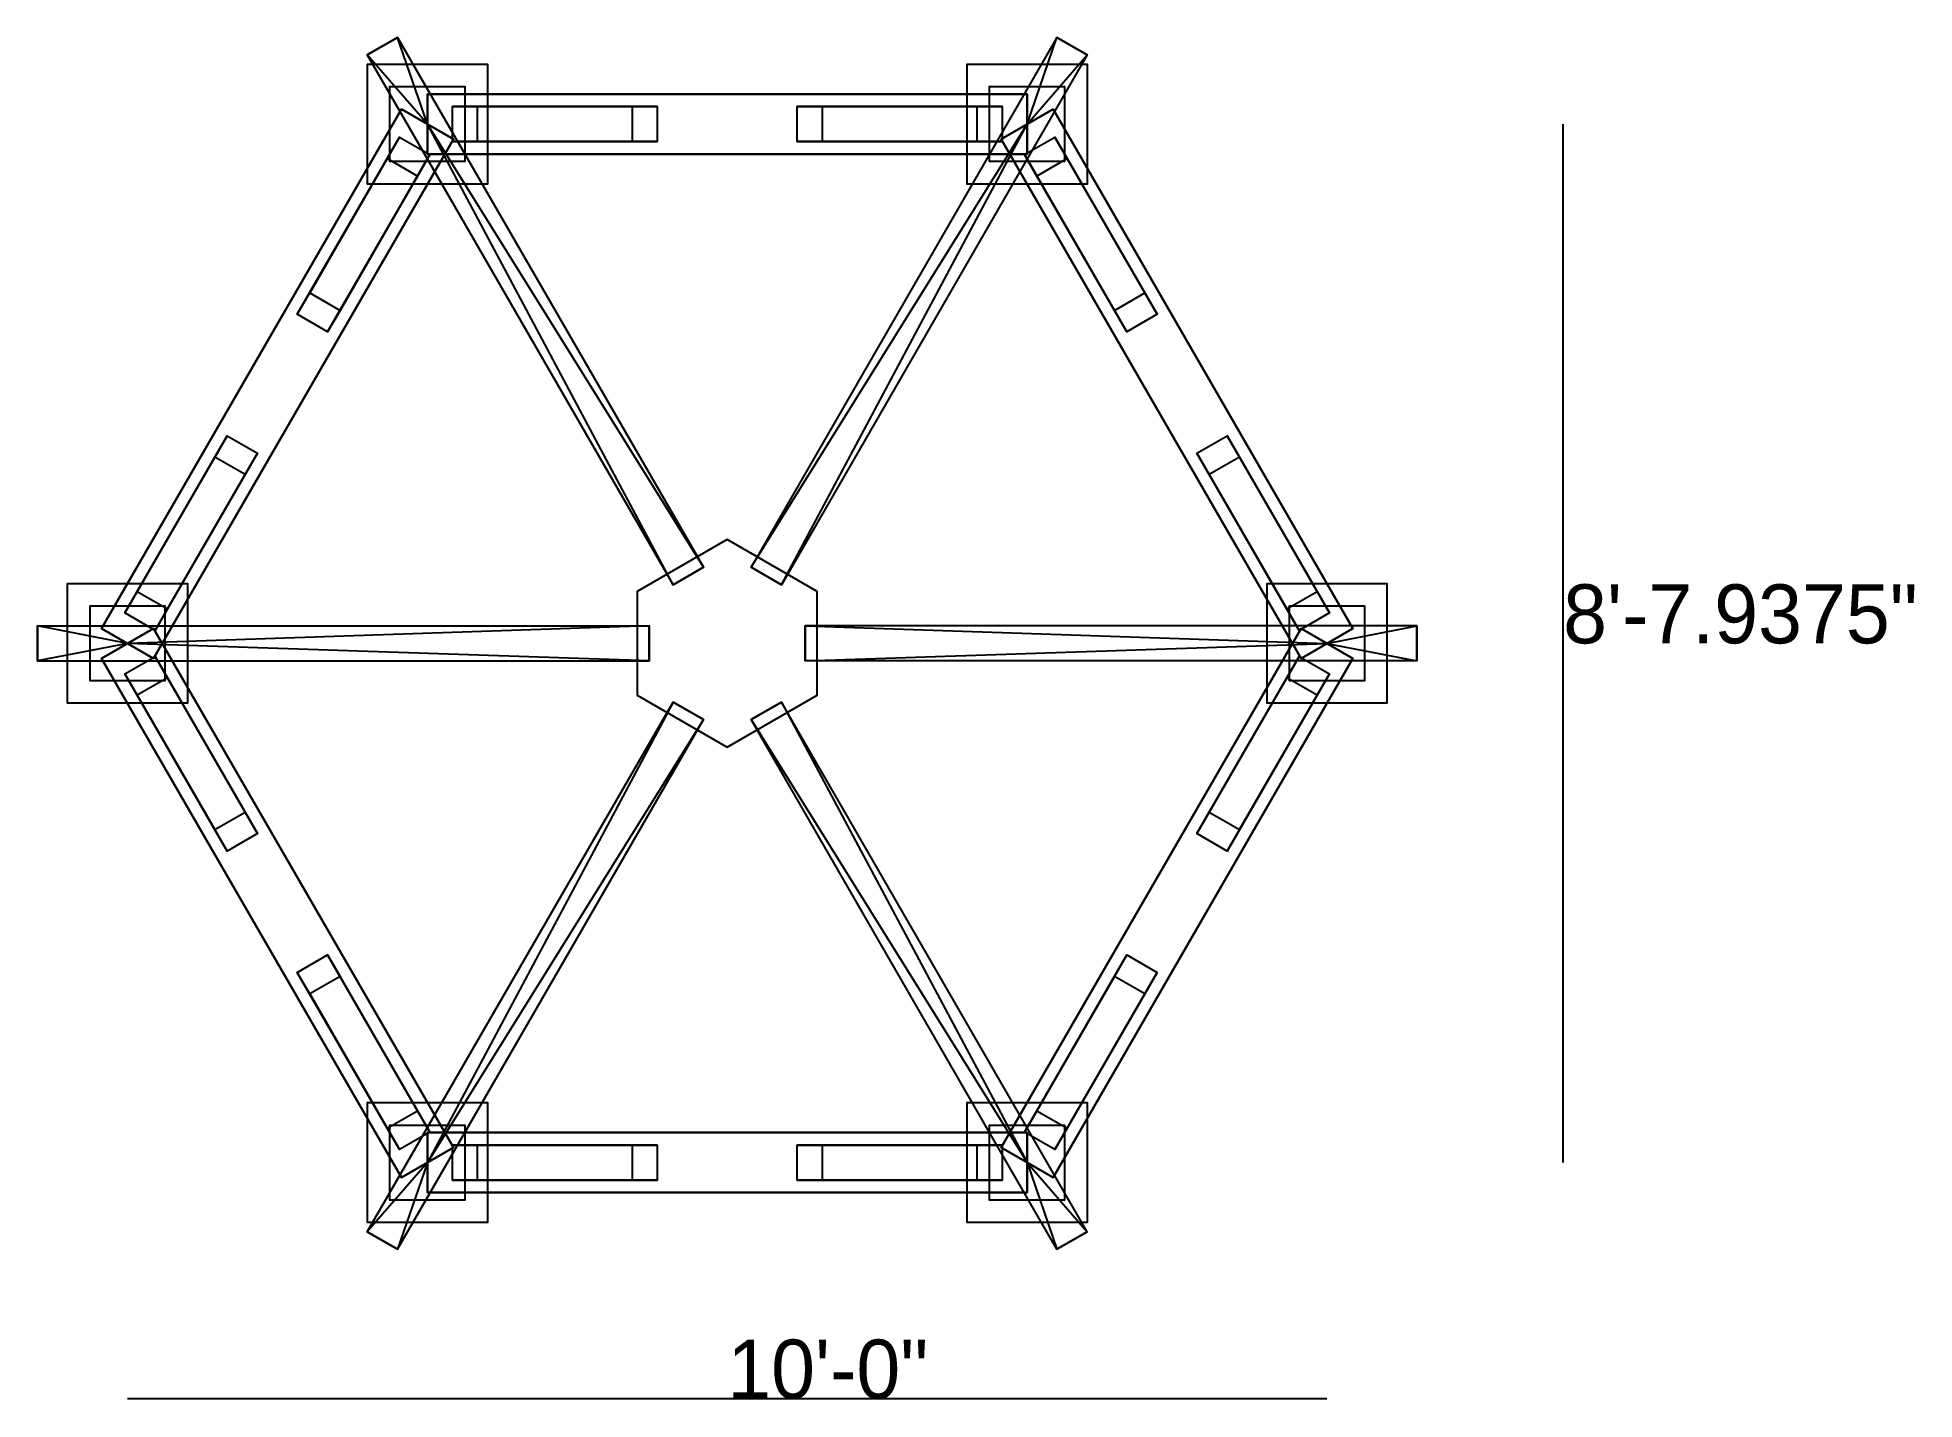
# Model space of a CAD drawing. Header units: millimetres. Extents: x -1753 to 3017, y -1922 to 1540.
import ezdxf

# ---------------------------------------------------------------- set-up
doc = ezdxf.new("R2010")
doc.units = ezdxf.units.MM
for name, color, linetype in [('DIMENSIONS_ARCH', 2, 'Continuous'), ('FOOTINGS_PIERS', 8, 'Continuous'), ('FRAMING_BEAMS', 3, 'Continuous'), ('FRAMING_BRACES', 5, 'Continuous'), ('FRAMING_HUBS', 6, 'Continuous'), ('FRAMING_POSTS', 1, 'Continuous'), ('FRAMING_RAFTERS', 4, 'Continuous')]:
    doc.layers.add(name, color=color, linetype=linetype)

msp = doc.modelspace()

# ---------------------------------------------------------------- linework, layer by layer
at = {"layer": 'DIMENSIONS_ARCH'}
for points in [[(2124, -1319.8, 0), (2124, 1319.8, 0)], [(-1524, -1919.8, 0), (1524, -1919.8, 0)]]:
    msp.add_polyline3d(points, dxfattribs=at)
at = {"layer": 'FOOTINGS_PIERS'}
for points in [[(-609.6, 1472.2, -609.6), (-609.6, 1167.4, -609.6), (-914.4, 1167.4, -609.6), (-914.4, 1472.2, -609.6), (-609.6, 1472.2, -609.6), (-609.6, 1472.2, 100.6), (-609.6, 1167.4, 100.6), (-609.6, 1167.4, -609.6), (-609.6, 1167.4, 100.6), (-914.4, 1167.4, 100.6), (-914.4, 1167.4, -609.6), (-914.4, 1167.4, 100.6), (-914.4, 1472.2, 100.6), (-914.4, 1472.2, -609.6), (-914.4, 1472.2, 100.6), (-609.6, 1472.2, 100.6)], [(914.4, 1472.2, -609.6), (914.4, 1167.4, -609.6), (609.6, 1167.4, -609.6), (609.6, 1472.2, -609.6), (914.4, 1472.2, -609.6), (914.4, 1472.2, 100.6), (914.4, 1167.4, 100.6), (914.4, 1167.4, -609.6), (914.4, 1167.4, 100.6), (609.6, 1167.4, 100.6), (609.6, 1167.4, -609.6), (609.6, 1167.4, 100.6), (609.6, 1472.2, 100.6), (609.6, 1472.2, -609.6), (609.6, 1472.2, 100.6), (914.4, 1472.2, 100.6)], [(-1371.6, 152.4, -609.6), (-1371.6, -152.4, -609.6), (-1676.4, -152.4, -609.6), (-1676.4, 152.4, -609.6), (-1371.6, 152.4, -609.6), (-1371.6, 152.4, 100.6), (-1371.6, -152.4, 100.6), (-1371.6, -152.4, -609.6), (-1371.6, -152.4, 100.6), (-1676.4, -152.4, 100.6), (-1676.4, -152.4, -609.6), (-1676.4, -152.4, 100.6), (-1676.4, 152.4, 100.6), (-1676.4, 152.4, -609.6), (-1676.4, 152.4, 100.6), (-1371.6, 152.4, 100.6)], [(1676.4, 152.4, -609.6), (1676.4, -152.4, -609.6), (1371.6, -152.4, -609.6), (1371.6, 152.4, -609.6), (1676.4, 152.4, -609.6), (1676.4, 152.4, 100.6), (1676.4, -152.4, 100.6), (1676.4, -152.4, -609.6), (1676.4, -152.4, 100.6), (1371.6, -152.4, 100.6), (1371.6, -152.4, -609.6), (1371.6, -152.4, 100.6), (1371.6, 152.4, 100.6), (1371.6, 152.4, -609.6), (1371.6, 152.4, 100.6), (1676.4, 152.4, 100.6)], [(-609.6, -1167.4, -609.6), (-609.6, -1472.2, -609.6), (-914.4, -1472.2, -609.6), (-914.4, -1167.4, -609.6), (-609.6, -1167.4, -609.6), (-609.6, -1167.4, 100.6), (-609.6, -1472.2, 100.6), (-609.6, -1472.2, -609.6), (-609.6, -1472.2, 100.6), (-914.4, -1472.2, 100.6), (-914.4, -1472.2, -609.6), (-914.4, -1472.2, 100.6), (-914.4, -1167.4, 100.6), (-914.4, -1167.4, -609.6), (-914.4, -1167.4, 100.6), (-609.6, -1167.4, 100.6)], [(914.4, -1167.4, -609.6), (914.4, -1472.2, -609.6), (609.6, -1472.2, -609.6), (609.6, -1167.4, -609.6), (914.4, -1167.4, -609.6), (914.4, -1167.4, 100.6), (914.4, -1472.2, 100.6), (914.4, -1472.2, -609.6), (914.4, -1472.2, 100.6), (609.6, -1472.2, 100.6), (609.6, -1472.2, -609.6), (609.6, -1472.2, 100.6), (609.6, -1167.4, 100.6), (609.6, -1167.4, -609.6), (609.6, -1167.4, 100.6), (914.4, -1167.4, 100.6)]]:
    msp.add_polyline3d(points, dxfattribs=at)
at = {"layer": 'FRAMING_BEAMS'}
for points in [[(762, 1396, 2743.2), (762, 1243.6, 2743.2), (762, 1243.6, 2438.4), (762, 1396, 2438.4), (762, 1396, 2743.2), (-762, 1396, 2743.2), (-762, 1243.6, 2743.2), (762, 1243.6, 2743.2), (-762, 1243.6, 2743.2), (-762, 1243.6, 2438.4), (762, 1243.6, 2438.4), (-762, 1243.6, 2438.4), (-762, 1396, 2438.4), (762, 1396, 2438.4), (-762, 1396, 2438.4), (-762, 1396, 2743.2)], [(-828, 1357.9, 2743.2), (-696, 1281.7, 2743.2), (-696, 1281.7, 2438.4), (-828, 1357.9, 2438.4), (-828, 1357.9, 2743.2), (-1590, 38.1, 2743.2), (-1458, -38.1, 2743.2), (-696, 1281.7, 2743.2), (-1458, -38.1, 2743.2), (-1458, -38.1, 2438.4), (-696, 1281.7, 2438.4), (-1458, -38.1, 2438.4), (-1590, 38.1, 2438.4), (-828, 1357.9, 2438.4), (-1590, 38.1, 2438.4), (-1590, 38.1, 2743.2)], [(1590, 38.1, 2743.2), (1458, -38.1, 2743.2), (1458, -38.1, 2438.4), (1590, 38.1, 2438.4), (1590, 38.1, 2743.2), (828, 1357.9, 2743.2), (696, 1281.7, 2743.2), (1458, -38.1, 2743.2), (696, 1281.7, 2743.2), (696, 1281.7, 2438.4), (1458, -38.1, 2438.4), (696, 1281.7, 2438.4), (828, 1357.9, 2438.4), (1590, 38.1, 2438.4), (828, 1357.9, 2438.4), (828, 1357.9, 2743.2)], [(-1590, -38.1, 2743.2), (-1458, 38.1, 2743.2), (-1458, 38.1, 2438.4), (-1590, -38.1, 2438.4), (-1590, -38.1, 2743.2), (-828, -1357.9, 2743.2), (-696, -1281.7, 2743.2), (-1458, 38.1, 2743.2), (-696, -1281.7, 2743.2), (-696, -1281.7, 2438.4), (-1458, 38.1, 2438.4), (-696, -1281.7, 2438.4), (-828, -1357.9, 2438.4), (-1590, -38.1, 2438.4), (-828, -1357.9, 2438.4), (-828, -1357.9, 2743.2)], [(828, -1357.9, 2743.2), (696, -1281.7, 2743.2), (696, -1281.7, 2438.4), (828, -1357.9, 2438.4), (828, -1357.9, 2743.2), (1590, -38.1, 2743.2), (1458, 38.1, 2743.2), (696, -1281.7, 2743.2), (1458, 38.1, 2743.2), (1458, 38.1, 2438.4), (696, -1281.7, 2438.4), (1458, 38.1, 2438.4), (1590, -38.1, 2438.4), (828, -1357.9, 2438.4), (1590, -38.1, 2438.4), (1590, -38.1, 2743.2)], [(-762, -1396, 2743.2), (-762, -1243.6, 2743.2), (-762, -1243.6, 2438.4), (-762, -1396, 2438.4), (-762, -1396, 2743.2), (762, -1396, 2743.2), (762, -1243.6, 2743.2), (-762, -1243.6, 2743.2), (762, -1243.6, 2743.2), (762, -1243.6, 2438.4), (-762, -1243.6, 2438.4), (762, -1243.6, 2438.4), (762, -1396, 2438.4), (-762, -1396, 2438.4), (762, -1396, 2438.4), (762, -1396, 2743.2)]]:
    msp.add_polyline3d(points, dxfattribs=at)
at = {"layer": 'FRAMING_BRACES'}
for points in [[(-698.2, 1275.4, 2012.6), (-698.2, 1364.3, 2012.6), (-635.3, 1364.3, 1949.8), (-635.3, 1275.4, 1949.8), (-698.2, 1275.4, 2012.6), (-241, 1275.4, 2469.8), (-241, 1364.3, 2469.8), (-698.2, 1364.3, 2012.6), (-241, 1364.3, 2469.8), (-178.1, 1364.3, 2407), (-635.3, 1364.3, 1949.8), (-178.1, 1364.3, 2407), (-178.1, 1275.4, 2407), (-635.3, 1275.4, 1949.8), (-178.1, 1275.4, 2407), (-241, 1275.4, 2469.8)], [(698.2, 1364.3, 2012.6), (698.2, 1275.4, 2012.6), (635.3, 1275.4, 1949.8), (635.3, 1364.3, 1949.8), (698.2, 1364.3, 2012.6), (241, 1364.3, 2469.8), (241, 1275.4, 2469.8), (698.2, 1275.4, 2012.6), (241, 1275.4, 2469.8), (178.1, 1275.4, 2407), (635.3, 1275.4, 1949.8), (178.1, 1275.4, 2407), (178.1, 1364.3, 2407), (635.3, 1364.3, 1949.8), (178.1, 1364.3, 2407), (241, 1364.3, 2469.8)], [(-832.4, 1286.8, 2012.6), (-755.4, 1242.3, 2012.6), (-786.9, 1187.9, 1949.8), (-863.9, 1232.3, 1949.8), (-832.4, 1286.8, 2012.6), (-1061, 890.8, 2469.8), (-984, 846.4, 2469.8), (-755.4, 1242.3, 2012.6), (-984, 846.4, 2469.8), (-1015.5, 791.9, 2407), (-786.9, 1187.9, 1949.8), (-1015.5, 791.9, 2407), (-1092.5, 836.4, 2407), (-863.9, 1232.3, 1949.8), (-1092.5, 836.4, 2407), (-1061, 890.8, 2469.8)], [(755.4, 1242.3, 2012.6), (832.4, 1286.8, 2012.6), (863.9, 1232.3, 1949.8), (786.9, 1187.9, 1949.8), (755.4, 1242.3, 2012.6), (984, 846.4, 2469.8), (1061, 890.8, 2469.8), (832.4, 1286.8, 2012.6), (1061, 890.8, 2469.8), (1092.5, 836.4, 2407), (863.9, 1232.3, 1949.8), (1092.5, 836.4, 2407), (1015.5, 791.9, 2407), (786.9, 1187.9, 1949.8), (1015.5, 791.9, 2407), (984, 846.4, 2469.8)], [(-1453.6, 33, 2012.6), (-1530.6, 77.5, 2012.6), (-1499.1, 131.9, 1949.8), (-1422.1, 87.5, 1949.8), (-1453.6, 33, 2012.6), (-1225, 429, 2469.8), (-1302, 473.4, 2469.8), (-1530.6, 77.5, 2012.6), (-1302, 473.4, 2469.8), (-1270.5, 527.9, 2407), (-1499.1, 131.9, 1949.8), (-1270.5, 527.9, 2407), (-1193.5, 483.4, 2407), (-1422.1, 87.5, 1949.8), (-1193.5, 483.4, 2407), (-1225, 429, 2469.8)], [(1530.6, 77.5, 2012.6), (1453.6, 33, 2012.6), (1422.1, 87.5, 1949.8), (1499.1, 131.9, 1949.8), (1530.6, 77.5, 2012.6), (1302, 473.4, 2469.8), (1225, 429, 2469.8), (1453.6, 33, 2012.6), (1225, 429, 2469.8), (1193.5, 483.4, 2407), (1422.1, 87.5, 1949.8), (1193.5, 483.4, 2407), (1270.5, 527.9, 2407), (1499.1, 131.9, 1949.8), (1270.5, 527.9, 2407), (1302, 473.4, 2469.8)], [(-1530.6, -77.5, 2012.6), (-1453.6, -33, 2012.6), (-1422.1, -87.5, 1949.8), (-1499.1, -131.9, 1949.8), (-1530.6, -77.5, 2012.6), (-1302, -473.4, 2469.8), (-1225, -429, 2469.8), (-1453.6, -33, 2012.6), (-1225, -429, 2469.8), (-1193.5, -483.4, 2407), (-1422.1, -87.5, 1949.8), (-1193.5, -483.4, 2407), (-1270.5, -527.9, 2407), (-1499.1, -131.9, 1949.8), (-1270.5, -527.9, 2407), (-1302, -473.4, 2469.8)], [(1453.6, -33, 2012.6), (1530.6, -77.5, 2012.6), (1499.1, -131.9, 1949.8), (1422.1, -87.5, 1949.8), (1453.6, -33, 2012.6), (1225, -429, 2469.8), (1302, -473.4, 2469.8), (1530.6, -77.5, 2012.6), (1302, -473.4, 2469.8), (1270.5, -527.9, 2407), (1499.1, -131.9, 1949.8), (1270.5, -527.9, 2407), (1193.5, -483.4, 2407), (1422.1, -87.5, 1949.8), (1193.5, -483.4, 2407), (1225, -429, 2469.8)], [(-755.4, -1242.3, 2012.6), (-832.4, -1286.8, 2012.6), (-863.9, -1232.3, 1949.8), (-786.9, -1187.9, 1949.8), (-755.4, -1242.3, 2012.6), (-984, -846.4, 2469.8), (-1061, -890.8, 2469.8), (-832.4, -1286.8, 2012.6), (-1061, -890.8, 2469.8), (-1092.5, -836.4, 2407), (-863.9, -1232.3, 1949.8), (-1092.5, -836.4, 2407), (-1015.5, -791.9, 2407), (-786.9, -1187.9, 1949.8), (-1015.5, -791.9, 2407), (-984, -846.4, 2469.8)], [(832.4, -1286.8, 2012.6), (755.4, -1242.3, 2012.6), (786.9, -1187.9, 1949.8), (863.9, -1232.3, 1949.8), (832.4, -1286.8, 2012.6), (1061, -890.8, 2469.8), (984, -846.4, 2469.8), (755.4, -1242.3, 2012.6), (984, -846.4, 2469.8), (1015.5, -791.9, 2407), (786.9, -1187.9, 1949.8), (1015.5, -791.9, 2407), (1092.5, -836.4, 2407), (863.9, -1232.3, 1949.8), (1092.5, -836.4, 2407), (1061, -890.8, 2469.8)], [(-698.2, -1364.3, 2012.6), (-698.2, -1275.4, 2012.6), (-635.3, -1275.4, 1949.8), (-635.3, -1364.3, 1949.8), (-698.2, -1364.3, 2012.6), (-241, -1364.3, 2469.8), (-241, -1275.4, 2469.8), (-698.2, -1275.4, 2012.6), (-241, -1275.4, 2469.8), (-178.1, -1275.4, 2407), (-635.3, -1275.4, 1949.8), (-178.1, -1275.4, 2407), (-178.1, -1364.3, 2407), (-635.3, -1364.3, 1949.8), (-178.1, -1364.3, 2407), (-241, -1364.3, 2469.8)], [(698.2, -1275.4, 2012.6), (698.2, -1364.3, 2012.6), (635.3, -1364.3, 1949.8), (635.3, -1275.4, 1949.8), (698.2, -1275.4, 2012.6), (241, -1275.4, 2469.8), (241, -1364.3, 2469.8), (698.2, -1364.3, 2012.6), (241, -1364.3, 2469.8), (178.1, -1364.3, 2407), (635.3, -1364.3, 1949.8), (178.1, -1364.3, 2407), (178.1, -1275.4, 2407), (635.3, -1275.4, 1949.8), (178.1, -1275.4, 2407), (241, -1275.4, 2469.8)]]:
    msp.add_polyline3d(points, dxfattribs=at)
at = {"layer": 'FRAMING_HUBS'}
msp.add_polyline3d([(228.6, -132, 2926.1), (228.6, 132, 2926.1), (0, 264, 2926.1), (-228.6, 132, 2926.1), (-228.6, -132, 2926.1), (0, -264, 2926.1), (228.6, -132, 2926.1), (228.6, -132, 2560.3), (228.6, 132, 2560.3), (228.6, 132, 2926.1), (228.6, 132, 2560.3), (0, 264, 2560.3), (0, 264, 2926.1), (0, 264, 2560.3), (-228.6, 132, 2560.3), (-228.6, 132, 2926.1), (-228.6, 132, 2560.3), (-228.6, -132, 2560.3), (-228.6, -132, 2926.1), (-228.6, -132, 2560.3), (0, -264, 2560.3), (0, -264, 2926.1), (0, -264, 2560.3), (228.6, -132, 2560.3)], dxfattribs=at)
at = {"layer": 'FRAMING_POSTS'}
for points in [[(-666.8, 1415.1, 0), (-666.8, 1224.6, 0), (-857.2, 1224.6, 0), (-857.2, 1415.1, 0), (-666.8, 1415.1, 0), (-666.8, 1415.1, 2438.4), (-666.8, 1224.6, 2438.4), (-666.8, 1224.6, 0), (-666.8, 1224.6, 2438.4), (-857.2, 1224.6, 2438.4), (-857.2, 1224.6, 0), (-857.2, 1224.6, 2438.4), (-857.2, 1415.1, 2438.4), (-857.2, 1415.1, 0), (-857.2, 1415.1, 2438.4), (-666.8, 1415.1, 2438.4)], [(857.2, 1415.1, 0), (857.2, 1224.6, 0), (666.8, 1224.6, 0), (666.8, 1415.1, 0), (857.2, 1415.1, 0), (857.2, 1415.1, 2438.4), (857.2, 1224.6, 2438.4), (857.2, 1224.6, 0), (857.2, 1224.6, 2438.4), (666.8, 1224.6, 2438.4), (666.8, 1224.6, 0), (666.8, 1224.6, 2438.4), (666.8, 1415.1, 2438.4), (666.8, 1415.1, 0), (666.8, 1415.1, 2438.4), (857.2, 1415.1, 2438.4)], [(-1428.8, 95.2, 0), (-1428.8, -95.2, 0), (-1619.2, -95.2, 0), (-1619.2, 95.2, 0), (-1428.8, 95.2, 0), (-1428.8, 95.2, 2438.4), (-1428.8, -95.2, 2438.4), (-1428.8, -95.2, 0), (-1428.8, -95.2, 2438.4), (-1619.2, -95.2, 2438.4), (-1619.2, -95.2, 0), (-1619.2, -95.2, 2438.4), (-1619.2, 95.2, 2438.4), (-1619.2, 95.2, 0), (-1619.2, 95.2, 2438.4), (-1428.8, 95.2, 2438.4)], [(1619.2, 95.2, 0), (1619.2, -95.2, 0), (1428.8, -95.2, 0), (1428.8, 95.2, 0), (1619.2, 95.2, 0), (1619.2, 95.2, 2438.4), (1619.2, -95.2, 2438.4), (1619.2, -95.2, 0), (1619.2, -95.2, 2438.4), (1428.8, -95.2, 2438.4), (1428.8, -95.2, 0), (1428.8, -95.2, 2438.4), (1428.8, 95.2, 2438.4), (1428.8, 95.2, 0), (1428.8, 95.2, 2438.4), (1619.2, 95.2, 2438.4)], [(-666.8, -1224.6, 0), (-666.8, -1415.1, 0), (-857.2, -1415.1, 0), (-857.2, -1224.6, 0), (-666.8, -1224.6, 0), (-666.8, -1224.6, 2438.4), (-666.8, -1415.1, 2438.4), (-666.8, -1415.1, 0), (-666.8, -1415.1, 2438.4), (-857.2, -1415.1, 2438.4), (-857.2, -1415.1, 0), (-857.2, -1415.1, 2438.4), (-857.2, -1224.6, 2438.4), (-857.2, -1224.6, 0), (-857.2, -1224.6, 2438.4), (-666.8, -1224.6, 2438.4)], [(857.2, -1224.6, 0), (857.2, -1415.1, 0), (666.8, -1415.1, 0), (666.8, -1224.6, 0), (857.2, -1224.6, 0), (857.2, -1224.6, 2438.4), (857.2, -1415.1, 2438.4), (857.2, -1415.1, 0), (857.2, -1415.1, 2438.4), (666.8, -1415.1, 2438.4), (666.8, -1415.1, 0), (666.8, -1415.1, 2438.4), (666.8, -1224.6, 2438.4), (666.8, -1224.6, 0), (666.8, -1224.6, 2438.4), (857.2, -1224.6, 2438.4)]]:
    msp.add_polyline3d(points, dxfattribs=at)
at = {"layer": 'FRAMING_RAFTERS'}
for points in [[(-914.8, 1495.6, 2836.3), (-137.5, 149.2, 2836.3), (-137.5, 149.2, 2696.6), (-762, 1319.8, 2696.6), (-762, 1319.8, 2743.2), (-914.8, 1495.6, 2743.2), (-914.8, 1495.6, 2836.3), (-837.8, 1540, 2836.3), (-60.5, 193.7, 2836.3), (-137.5, 149.2, 2836.3), (-60.5, 193.7, 2836.3), (-60.5, 193.7, 2696.6), (-137.5, 149.2, 2696.6), (-60.5, 193.7, 2696.6), (-762, 1319.8, 2696.6), (-762, 1319.8, 2696.6), (-762, 1319.8, 2696.6), (-762, 1319.8, 2743.2), (-762, 1319.8, 2743.2), (-762, 1319.8, 2743.2), (-837.8, 1540, 2743.2), (-914.8, 1495.6, 2743.2), (-837.8, 1540, 2743.2), (-837.8, 1540, 2836.3)], [(837.8, 1540, 2836.3), (60.5, 193.7, 2836.3), (60.5, 193.7, 2696.6), (762, 1319.8, 2696.6), (762, 1319.8, 2743.2), (837.8, 1540, 2743.2), (837.8, 1540, 2836.3), (914.8, 1495.6, 2836.3), (137.5, 149.2, 2836.3), (60.5, 193.7, 2836.3), (137.5, 149.2, 2836.3), (137.5, 149.2, 2696.6), (60.5, 193.7, 2696.6), (137.5, 149.2, 2696.6), (762, 1319.8, 2696.6), (762, 1319.8, 2696.6), (762, 1319.8, 2696.6), (762, 1319.8, 2743.2), (762, 1319.8, 2743.2), (762, 1319.8, 2743.2), (914.8, 1495.6, 2743.2), (837.8, 1540, 2743.2), (914.8, 1495.6, 2743.2), (914.8, 1495.6, 2836.3)], [(-1752.6, -44.5, 2836.3), (-198, -44.5, 2836.3), (-198, -44.5, 2696.6), (-1524, 0, 2696.6), (-1524, 0, 2743.2), (-1752.6, -44.5, 2743.2), (-1752.6, -44.5, 2836.3), (-1752.6, 44.5, 2836.3), (-198, 44.5, 2836.3), (-198, -44.5, 2836.3), (-198, 44.5, 2836.3), (-198, 44.5, 2696.6), (-198, -44.5, 2696.6), (-198, 44.5, 2696.6), (-1524, 0, 2696.6), (-1524, 0, 2696.6), (-1524, 0, 2696.6), (-1524, 0, 2743.2), (-1524, 0, 2743.2), (-1524, 0, 2743.2), (-1752.6, 44.5, 2743.2), (-1752.6, -44.5, 2743.2), (-1752.6, 44.5, 2743.2), (-1752.6, 44.5, 2836.3)], [(1752.6, 44.5, 2836.3), (198, 44.5, 2836.3), (198, 44.5, 2696.6), (1524, 0, 2696.6), (1524, 0, 2743.2), (1752.6, 44.5, 2743.2), (1752.6, 44.5, 2836.3), (1752.6, -44.5, 2836.3), (198, -44.5, 2836.3), (198, 44.5, 2836.3), (198, -44.5, 2836.3), (198, -44.5, 2696.6), (198, 44.5, 2696.6), (198, -44.5, 2696.6), (1524, 0, 2696.6), (1524, 0, 2696.6), (1524, 0, 2696.6), (1524, 0, 2743.2), (1524, 0, 2743.2), (1524, 0, 2743.2), (1752.6, -44.5, 2743.2), (1752.6, 44.5, 2743.2), (1752.6, -44.5, 2743.2), (1752.6, -44.5, 2836.3)], [(-837.8, -1540, 2836.3), (-60.5, -193.7, 2836.3), (-60.5, -193.7, 2696.6), (-762, -1319.8, 2696.6), (-762, -1319.8, 2743.2), (-837.8, -1540, 2743.2), (-837.8, -1540, 2836.3), (-914.8, -1495.6, 2836.3), (-137.5, -149.2, 2836.3), (-60.5, -193.7, 2836.3), (-137.5, -149.2, 2836.3), (-137.5, -149.2, 2696.6), (-60.5, -193.7, 2696.6), (-137.5, -149.2, 2696.6), (-762, -1319.8, 2696.6), (-762, -1319.8, 2696.6), (-762, -1319.8, 2696.6), (-762, -1319.8, 2743.2), (-762, -1319.8, 2743.2), (-762, -1319.8, 2743.2), (-914.8, -1495.6, 2743.2), (-837.8, -1540, 2743.2), (-914.8, -1495.6, 2743.2), (-914.8, -1495.6, 2836.3)], [(914.8, -1495.6, 2836.3), (137.5, -149.2, 2836.3), (137.5, -149.2, 2696.6), (762, -1319.8, 2696.6), (762, -1319.8, 2743.2), (914.8, -1495.6, 2743.2), (914.8, -1495.6, 2836.3), (837.8, -1540, 2836.3), (60.5, -193.7, 2836.3), (137.5, -149.2, 2836.3), (60.5, -193.7, 2836.3), (60.5, -193.7, 2696.6), (137.5, -149.2, 2696.6), (60.5, -193.7, 2696.6), (762, -1319.8, 2696.6), (762, -1319.8, 2696.6), (762, -1319.8, 2696.6), (762, -1319.8, 2743.2), (762, -1319.8, 2743.2), (762, -1319.8, 2743.2), (837.8, -1540, 2743.2), (914.8, -1495.6, 2743.2), (837.8, -1540, 2743.2), (837.8, -1540, 2836.3)]]:
    msp.add_polyline3d(points, dxfattribs=at)

# ---------------------------------------------------------------- texts
at = {"layer": 'DIMENSIONS_ARCH'}
for s, p in [('8\'-7.9375"', (2124, 0)), ('10\'-0"', (0, -1919.8))]:
    msp.add_text(s, height=150, dxfattribs=at).set_placement(p)

doc.saveas('drawing.dxf')
